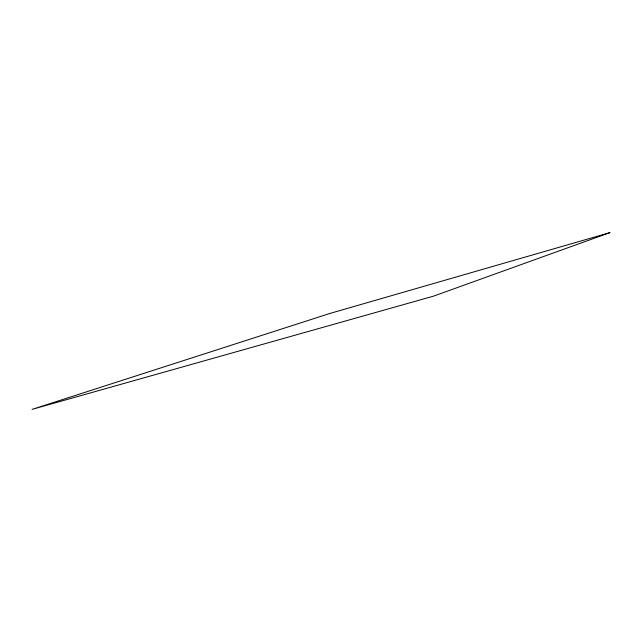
<?xml version="1.0" encoding="UTF-8"?>
<svg xmlns="http://www.w3.org/2000/svg" width="642" height="642" viewBox="0 0 642 642"><rect width="100%" height="100%" fill="white"/><g stroke="black" fill="none" stroke-linecap="round" stroke-linejoin="round"><path stroke-width="0.96" d="M609.9 232.629L433.358 296.203L32.1 409.371L330.052 313.408L609.9 232.629"/></g></svg>
